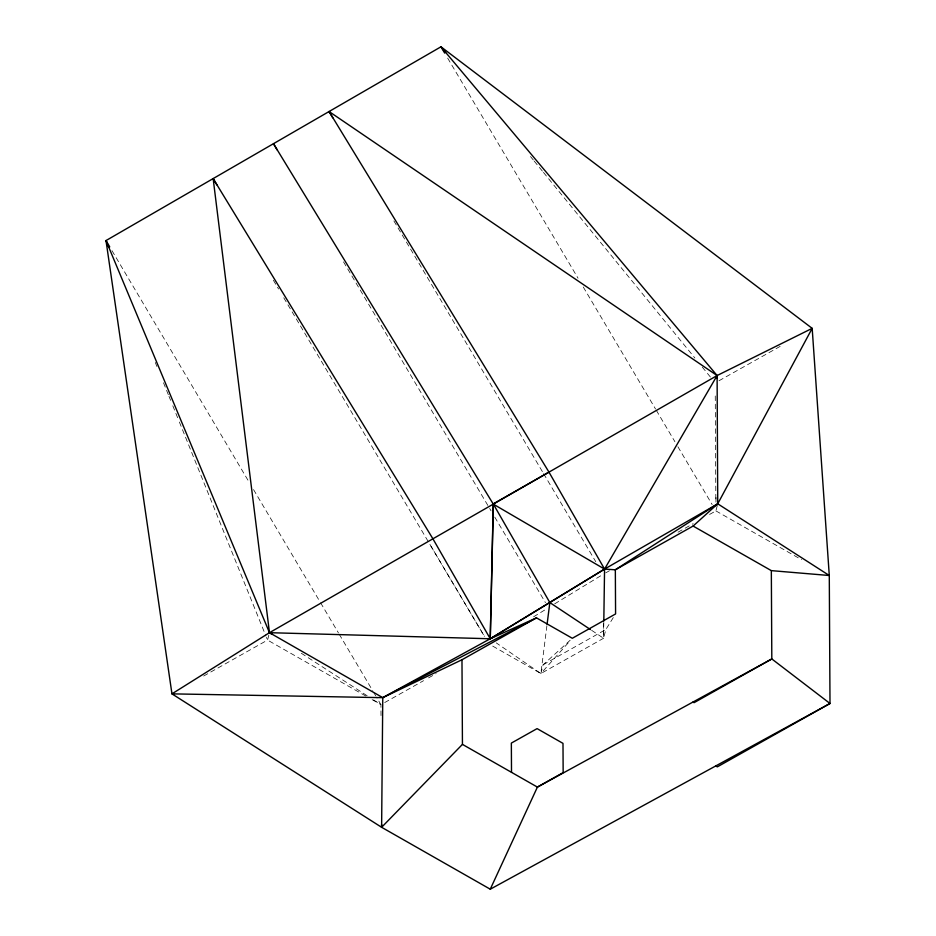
<?xml version="1.0" encoding="UTF-8"?>
<svg xmlns="http://www.w3.org/2000/svg" width="936" height="936" viewBox="0 0 936 936"><rect width="100%" height="100%" fill="white"/><g stroke="black" fill="none" stroke-linecap="round" stroke-linejoin="round"><path stroke-width="0.7" stroke-dasharray="4.68 3.51" d="M715.97 502.152L716.04 494.887M492.71 646.097L540.868 673.534L603.568 638.258L603.802 622.417M546.905 625.739L540.868 673.534L496.279 642.903M268.831 635.158L267.544 640.084L202.539 676.646M570.164 640.247L543.149 664.759L540.868 673.534L570.41 640.423M591.634 630.326L603.568 638.258L605.861 629.483L613.337 617.526M709.582 514.437L715.9 510.892L717.432 504.984M554.662 603.86L601.965 575.032M533.602 616.789L547.256 608.494M718.965 380.776L780.694 346.063M605.697 572.867L609.43 570.773M678.015 532.198L693.167 523.669M384.708 702.55L423.575 680.683M428.594 677.863L436.117 673.627M543.149 664.759L605.861 629.483M715.9 510.892L801.567 559.705M365.824 696.056L267.544 640.084L266.456 637.381M372.13 699.637L380.94 704.656L381.022 717.795M301.322 653.258L367.474 695.963M373.593 699.917L380.94 704.656L376.471 697.109M530.525 156.569L533.286 159.962M534.21 161.097L542.529 171.288M543.453 172.411L694.875 358.008M702.257 367.064L710.576 377.243M430.934 546.191L484.45 636.41M447.665 58.114L578.05 278.214M583.268 287.024L655.539 409.02M656.288 410.272L674.914 441.722M677.898 446.753L712.167 504.598M393.88 220.919L542.868 472.411M543.617 473.675L595.764 561.694M343.524 261.881L491.061 510.834M494.781 517.128L545.454 602.632M273.359 280.215L278.554 288.99M283.76 297.777L484.438 636.386M111.969 250.637L249.058 482.052M253.539 489.598L319.843 601.532M320.592 602.784L338.469 632.97M339.218 634.234L372.75 690.827M373.499 692.078L375.734 695.857M155.294 362.454L156.932 366.526M163.507 382.777L168.433 394.957M168.983 396.314L170.621 400.374M172.809 405.791L178.834 420.697M179.384 422.042L265.906 636.024M715.256 395.986L715.853 502.164M603.486 623.715L603.568 638.258"/><path stroke-width="1.4" d="M277.208 149.971L273.476 143.688L493.284 504.118L604.562 569.1L615.338 569.79L693.096 526.055L771.334 570.632L771.814 658.944L829.998 703.486L490.265 889.2L381.619 827.295L382.765 697.659L269.474 632.689L106.002 240.575L440.961 46.8L812.179 328.349L829.284 575.5L829.998 703.486L717.315 766.865L715.712 765.952M717.081 378.448L717.105 375.547L440.961 46.8L444.682 53.083M603.814 620.977L604.562 569.1L717.105 375.547L812.179 328.349L717.736 503.802L693.096 526.055M332.795 117.807L329.074 111.524L717.105 375.547L717.736 503.802L615.338 569.79L615.584 613.946L572.317 638.282L536.468 617.854L461.974 659.763L462.442 744.377L381.619 827.295L171.955 693.857L269.474 632.689L490.253 638.762L604.562 569.1L548.976 472.13L493.249 503.907L490.253 638.762L382.765 697.659L171.955 693.857L106.002 240.575L109.734 246.858M493.354 504.083L490.253 638.762L536.468 617.854L382.765 697.659L461.974 659.763M547.092 624.289L549.841 602.573L493.412 504.2M490.265 889.2L537.404 787.094L563.156 772.61L562.992 743.371L537.088 728.617L511.349 743.09L511.512 772.329M771.334 570.632L829.284 575.5L717.736 503.802L604.562 569.1L490.253 638.762L432.912 538.797L213.151 178.589L269.474 632.689L717.105 375.547M692.968 702.047L694.067 702.679L771.814 658.944L537.404 787.094L462.442 744.377M269.474 632.689L271.92 634.269M549.841 602.573L590.44 629.542M440.961 46.8L445.571 52.463M329.074 111.524L548.976 472.13M213.151 178.589L216.871 184.872M106.002 240.575L108.74 247.338M381.607 824.37L381.619 827.295"/></g></svg>
